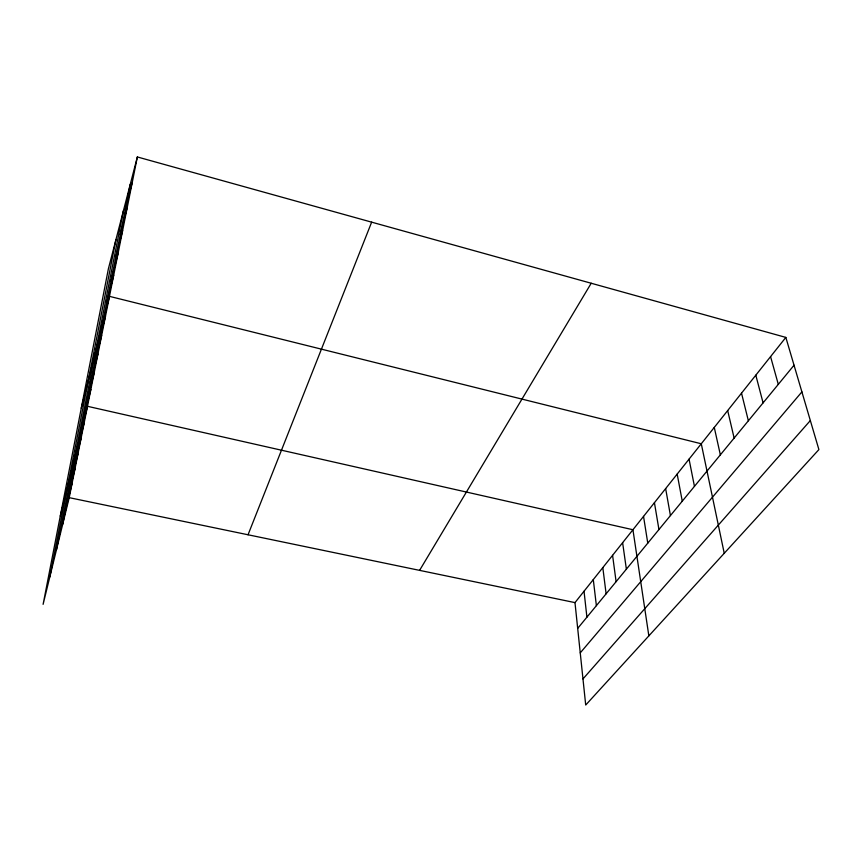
<?xml version="1.0" encoding="UTF-8"?>
<svg xmlns="http://www.w3.org/2000/svg" width="862" height="862" viewBox="0 0 862 862"><rect width="100%" height="100%" fill="white"/><g stroke="black" fill="none" stroke-linecap="round" stroke-linejoin="round"><path stroke-width="1.29" d="M49.802 577.001L115.961 239.528M56.45 549.827L123.385 210.878M62.678 524.376L130.237 184.393M137.349 156.959L108.396 268.761L43.1 604.359L69.219 497.665L137.349 156.959L785.842 337.408L818.9 449.587L585.707 705.041L574.986 602.613L785.842 337.408M71.287 481.039L77.946 454.005M68.335 495.909L74.951 468.982M65.469 510.347L72.042 483.528M60.275 516.09L87.482 406.304L632.934 529.731L648.849 635.876M77.472 449.921L84.207 422.682M74.337 465.717L81.028 438.575M87.504 399.462L94.346 371.975M84.056 416.82L90.866 389.408M98.559 343.852L105.498 316.203M94.745 363.01L101.662 335.404M91.06 381.543L97.945 353.991M106.694 302.864L113.709 275.183M81.265 408.2L109.474 296.356L701.28 443.768L724.242 553.285M111.058 280.926L118.094 253.245M120.281 234.518L127.36 206.912M115.583 258.158L122.641 230.51M125.162 209.94L132.252 182.41M248.04 534.774L371.651 222.159M419.589 570.375L591.213 283.253M577.68 628.398L794.042 365.219M580.245 652.879L801.897 391.887M582.971 678.922L810.345 420.548M69.219 497.665L574.986 602.613M770.574 356.62L778.3 384.366M755.812 375.196L763.086 402.877M741.514 393.169L748.367 420.764M727.679 410.571L734.133 438.079M714.275 427.423L720.352 454.845M689.05 459.144L694.449 486.351M677.176 474.089L682.262 501.178M665.647 488.592L670.431 515.573M654.43 502.697L658.945 529.548M643.537 516.403L647.771 543.135M622.623 542.704L626.372 569.168M612.58 555.322L616.104 581.656M602.818 567.616L606.115 593.81M593.293 579.587L596.385 605.652M584.027 591.246L586.914 617.17"/></g></svg>
